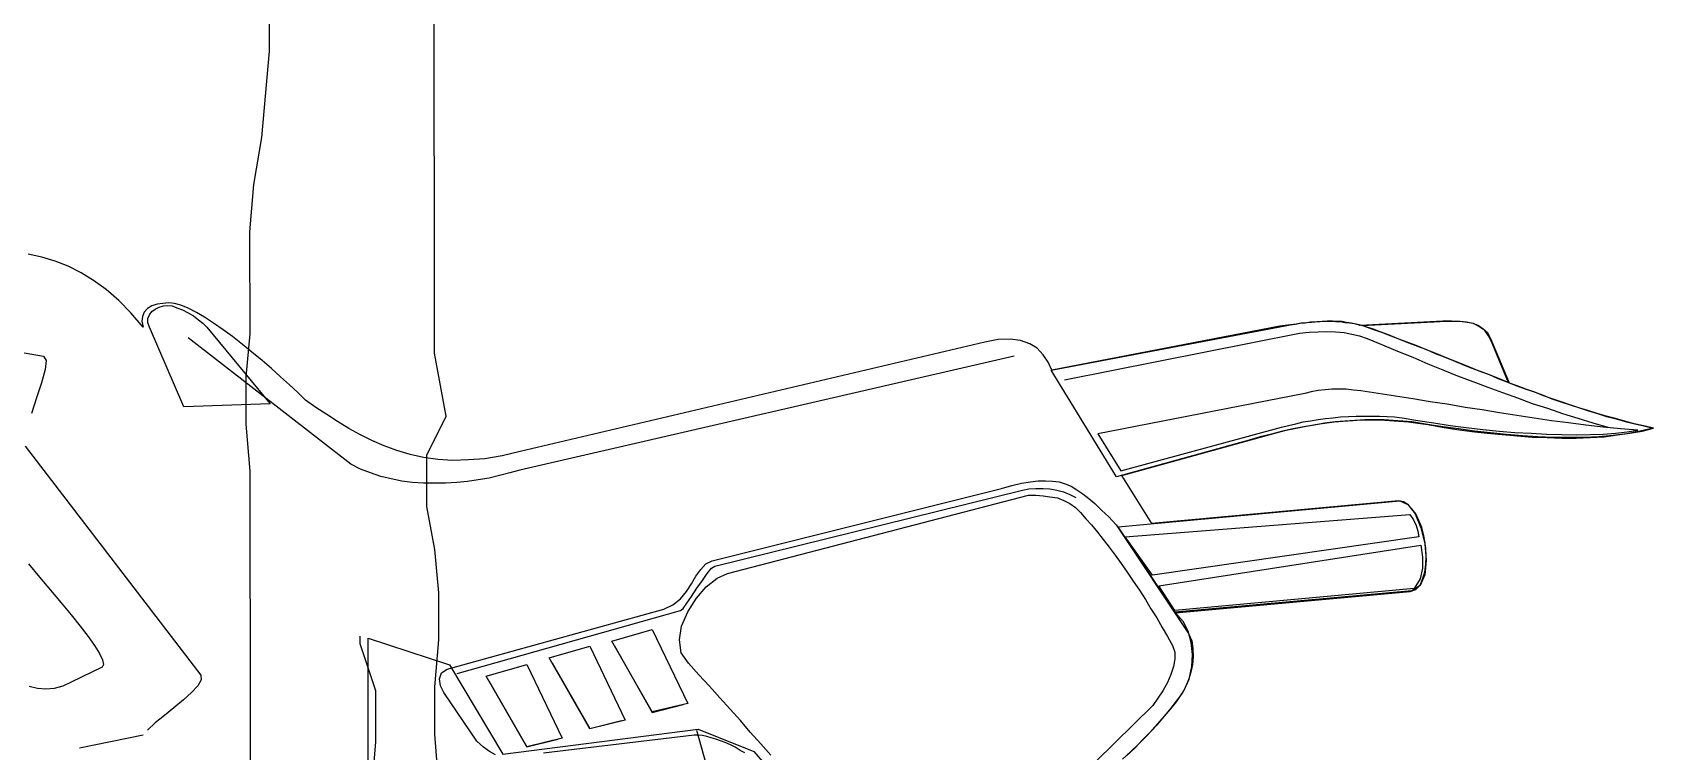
# Model space of a CAD drawing. Extents: x -109 to 1815, y -14679 to 345.
# Drawn here: x -105.607 to -104.587, y -38.217 to -37.764 of the extents above; entities that cross this region are included whole.
import ezdxf

# ---------------------------------------------------------------- set-up
doc = ezdxf.new("R2010")
doc.units = 0
doc.header["$MEASUREMENT"] = 0
doc.layers.get('0').update_dxf_attribs({"linetype": 'CONTINUOUS'})
doc.layers.add('LINHA-TELHA-VISTA', color=1, linetype='CONTINUOUS')
doc.layers.add('MOBILIARIO', color=1, linetype='CONTINUOUS')

# ---------------------------------------------------------------- blocks, each defined once
blk = doc.blocks.new('arv-elev2')
for points in [[(52.8, 510.2), (50.3, 542.3), (50.2, 572), (52.7, 601.6), (52.7, 631.3), (50.2, 658.5), (45.2, 685.6), (45.2, 717.8), (57.5, 742.5), (50, 782), (49.6, 1278.7)], [(-54, 1004.3), (-53.9, 972.2), (-58.8, 917.8), (-63.7, 888.2), (-66.2, 858.5), (-66.1, 794.3), (-68.6, 767.1), (-68.5, 737.4), (-66, 707.8), (-65.7, 386.5), (-68.2, 359.3), (-85.3, -10.2)], [(-45.7, 129.5), (-45.9, 260.5), (-43.4, 290.2), (-33.6, 317.3), (-26.2, 344.5), (-16.3, 398.9), (-4, 423.6), (0.9, 453.3), (5.8, 480.5), (10.8, 510.1), (13.2, 537.3), (13.2, 569.5), (3.3, 599.1), (3.3, 604)]]:
    blk.add_lwpolyline(points)
blk = doc.blocks.new('AEMoto')
at = {"linetype": 'Continuous'}
for points in [[(11.4614, 3.7013), (11.4679, 3.7074), (11.474, 3.7138), (11.4801, 3.7199), (11.4859, 3.726), (11.491, 3.7321), (11.4961, 3.7379), (11.5005, 3.7434), (11.5063, 3.7522), (11.5103, 3.7613), (11.5124, 3.7712), (11.513, 3.7807), (11.512, 3.7902), (11.5097, 3.799), (11.5056, 3.8068), (11.4998, 3.8136), (11.6841, 3.8303), (11.6886, 3.832), (11.692, 3.8354), (11.694, 3.8401), (11.6957, 3.8455), (11.6964, 3.8516), (11.6967, 3.8581), (11.6964, 3.8642), (11.6957, 3.87), (11.6947, 3.8754), (11.6933, 3.8808), (11.6909, 3.8863), (11.6886, 3.8914), (11.6855, 3.8954), (11.6824, 3.8988), (11.679, 3.9009), (11.6753, 3.9016), (11.4811, 3.8839), (11.4574, 3.9216), (11.5789, 3.9552), (11.5867, 3.9572), (11.5945, 3.9589), (11.6023, 3.9603), (11.6098, 3.9616), (11.6169, 3.9627), (11.6244, 3.9637), (11.6315, 3.9644), (11.639, 3.965), (11.6461, 3.9654), (11.6532, 3.9654), (11.6604, 3.9654), (11.6679, 3.965), (11.6753, 3.9644), (11.6828, 3.9637), (11.6903, 3.9627), (11.6981, 3.9616), (11.7093, 3.9596), (11.7208, 3.9579), (11.7327, 3.9562), (11.7446, 3.9548), (11.7565, 3.9538), (11.7683, 3.9528), (11.7802, 3.9518), (11.7918, 3.9515), (11.8033, 3.9511), (11.8148, 3.9511), (11.8257, 3.9515), (11.8366, 3.9521), (11.8471, 3.9535), (11.8569, 3.9548), (11.8665, 3.9565), (11.8756, 3.9589), (11.8678, 3.9606), (11.8603, 3.9623), (11.8529, 3.9644), (11.8457, 3.9664), (11.8383, 3.9684), (11.8311, 3.9705), (11.824, 3.9728), (11.8169, 3.9749), (11.8097, 3.9773), (11.803, 3.9796), (11.7958, 3.982), (11.789, 3.9844), (11.7823, 3.9871), (11.7751, 3.9895), (11.7683, 3.9922), (11.7615, 3.9946), (11.7486, 4.0258), (11.7459, 4.0316), (11.7429, 4.0357), (11.7388, 4.0387), (11.7341, 4.0411), (11.729, 4.0421), (11.7232, 4.0428), (11.7167, 4.0431), (11.7099, 4.0431), (11.6448, 4.0397), (11.6414, 4.0407), (11.638, 4.0414), (11.6342, 4.0421), (11.6305, 4.0428), (11.6268, 4.0428), (11.623, 4.0431), (11.619, 4.0431), (11.6149, 4.0428), (11.6108, 4.0424), (11.6067, 4.0421), (11.6027, 4.0418), (11.5986, 4.0414), (11.5945, 4.0407), (11.5901, 4.0401), (11.586, 4.0397), (11.5816, 4.039), (11.4024, 4.0044), (11.3997, 4.0109), (11.3956, 4.0166), (11.3908, 4.0217), (11.3851, 4.0251), (11.3779, 4.0278), (11.3698, 4.0289), (11.3603, 4.0285), (11.3498, 4.0265), (10.9845, 3.9406), (10.9702, 3.9372), (10.9566, 3.9348), (10.9437, 3.9338), (10.9315, 3.9335), (10.9196, 3.9341), (10.9084, 3.9358), (10.8979, 3.9382), (10.8874, 3.9413), (10.8775, 3.945), (10.8677, 3.9491), (10.8585, 3.9538), (10.8497, 3.9586), (10.8409, 3.964), (10.8324, 3.9695), (10.8239, 3.9752), (10.8157, 3.981), (10.8096, 3.9868), (10.8032, 3.9929), (10.7961, 3.9993), (10.7889, 4.0058), (10.7815, 4.0122), (10.7736, 4.0187), (10.7662, 4.0248), (10.7584, 4.0309), (10.7509, 4.0363), (10.7434, 4.0414), (10.7363, 4.0462), (10.7299, 4.0499), (10.7234, 4.0533), (10.7176, 4.0557), (10.7126, 4.057), (10.7081, 4.0574), (10.7034, 4.057), (10.699, 4.0564), (10.6949, 4.055), (10.6915, 4.053), (10.6888, 4.0502), (10.6874, 4.0468), (10.6871, 4.0431), (10.6881, 4.0384), (10.6783, 4.0496), (10.6688, 4.0594), (10.6589, 4.0679), (10.6491, 4.075), (10.6392, 4.0811), (10.629, 4.0862), (10.6189, 4.0903), (10.6083, 4.0934), (10.5975, 4.0957)], [(10.72, 3.9756), (10.6929, 4.0384), (10.6918, 4.0418), (10.6918, 4.0452), (10.6929, 4.0479), (10.6949, 4.0506), (10.6976, 4.0526), (10.7007, 4.054), (10.7041, 4.055), (10.7075, 4.0553), (10.7109, 4.055), (10.7146, 4.0536), (10.719, 4.0519), (10.7234, 4.0496), (10.7275, 4.0472), (10.7316, 4.0441), (10.735, 4.0414), (10.738, 4.0384), (10.7879, 3.9779), (10.72, 3.9756)], [(11.402, 4.0044), (11.586, 4.0394), (11.5898, 4.0401), (11.5938, 4.0407), (11.5976, 4.0414), (11.6017, 4.0418), (11.6057, 4.0424), (11.6095, 4.0424), (11.6135, 4.0428), (11.6176, 4.0431), (11.6213, 4.0431), (11.6254, 4.0428), (11.6291, 4.0428), (11.6329, 4.0421), (11.6366, 4.0418), (11.6404, 4.0411), (11.6441, 4.0404), (11.6475, 4.0394), (11.6546, 4.0367), (11.6617, 4.0343), (11.6689, 4.0316), (11.6757, 4.0289), (11.6828, 4.0261), (11.6899, 4.0234), (11.697, 4.0207), (11.7038, 4.0177), (11.711, 4.0149), (11.7181, 4.0122), (11.7249, 4.0092), (11.732, 4.0064), (11.7391, 4.0037), (11.7463, 4.001), (11.7531, 3.998), (11.7602, 3.9953), (11.7673, 3.9925), (11.7745, 3.9898), (11.7816, 3.9874), (11.7887, 3.9847), (11.7955, 3.982), (11.8026, 3.9796), (11.8101, 3.9773), (11.8172, 3.9749), (11.8244, 3.9725), (11.8315, 3.9705), (11.8386, 3.9681), (11.8461, 3.9661), (11.8532, 3.964), (11.8607, 3.9623), (11.8678, 3.9606), (11.8753, 3.9589), (11.8651, 3.9565), (11.8546, 3.9545), (11.8437, 3.9532), (11.8325, 3.9521), (11.821, 3.9515), (11.8091, 3.9515), (11.7969, 3.9515), (11.7846, 3.9521), (11.7724, 3.9528), (11.7598, 3.9538), (11.7473, 3.9552), (11.7347, 3.9565), (11.7222, 3.9582), (11.7099, 3.9599), (11.6977, 3.9616), (11.6855, 3.9637), (11.6784, 3.9644), (11.6709, 3.965), (11.6638, 3.9654), (11.6563, 3.9654), (11.6485, 3.9654), (11.6407, 3.965), (11.6329, 3.9644), (11.6251, 3.9637), (11.6169, 3.9627), (11.6088, 3.9613), (11.6006, 3.9599), (11.5921, 3.9582), (11.5837, 3.9565), (11.5752, 3.9542), (11.5663, 3.9521), (11.5575, 3.9494), (11.4533, 3.9206), (11.402, 4.0044)], [(11.6461, 4.0397), (11.713, 4.0431), (11.7184, 4.0431), (11.7235, 4.0431), (11.7286, 4.0424), (11.7334, 4.0414), (11.7378, 4.0397), (11.7415, 4.037), (11.7449, 4.034), (11.7473, 4.0295), (11.7619, 3.9946), (11.7544, 3.9976), (11.7466, 4.0007), (11.7385, 4.0037), (11.7303, 4.0071), (11.7218, 4.0105), (11.7133, 4.0139), (11.7052, 4.0173), (11.697, 4.0204), (11.6889, 4.0238), (11.6811, 4.0268), (11.674, 4.0295), (11.6672, 4.0323), (11.6607, 4.0346), (11.6553, 4.0367), (11.6502, 4.0384), (11.6461, 4.0397)], [(11.3728, 4.0156), (10.9841, 3.9257), (10.9763, 3.9236), (10.9682, 3.9216), (10.96, 3.9195), (10.9515, 3.9182), (10.943, 3.9168), (10.9346, 3.9161), (10.9257, 3.9155), (10.9172, 3.9155), (10.9084, 3.9155), (10.8999, 3.9161), (10.8914, 3.9172), (10.883, 3.9189), (10.8748, 3.9209), (10.8667, 3.9236), (10.8589, 3.9267), (10.8514, 3.9304), (10.7234, 4.0299)], [(11.4125, 3.9969), (11.5972, 4.0336), (11.6047, 4.0343), (11.6118, 4.0346), (11.6186, 4.035), (11.6254, 4.0346), (11.6322, 4.034), (11.6383, 4.0329), (11.6444, 4.0316), (11.6505, 4.0295), (11.6624, 4.0244), (11.6743, 4.0194), (11.6862, 4.0146), (11.6981, 4.0095), (11.7099, 4.0047), (11.7215, 4), (11.7334, 3.9956), (11.7452, 3.9912), (11.7568, 3.9868), (11.7687, 3.9827), (11.7802, 3.9783), (11.7921, 3.9745), (11.804, 3.9705), (11.8159, 3.9667), (11.8277, 3.963), (11.8396, 3.9596)], [(10.553, 4.0251), (10.6097, 4.0156), (10.6117, 4.0122), (10.611, 4.0051), (10.608, 3.9946), (10.6043, 3.9827), (10.6002, 3.9705)], [(10.5954, 3.9447), (10.7333, 3.7644), (10.7336, 3.7607), (10.7309, 3.7562), (10.7261, 3.7508), (10.7197, 3.7451), (10.7122, 3.7389), (10.7047, 3.7328), (10.6976, 3.7271), (10.6915, 3.7213)], [(11.4567, 3.9253), (11.583, 3.9596), (11.5884, 3.961), (11.5942, 3.9623), (11.6, 3.9637), (11.6057, 3.9647), (11.6118, 3.9657), (11.6176, 3.9664), (11.6237, 3.9671), (11.6295, 3.9678), (11.6356, 3.9681), (11.6417, 3.9684), (11.6478, 3.9684), (11.6539, 3.9684), (11.66, 3.9684), (11.6662, 3.9681), (11.6719, 3.9678), (11.678, 3.9671), (11.6903, 3.965), (11.7028, 3.963), (11.7157, 3.961), (11.7283, 3.9593), (11.7412, 3.9579), (11.7541, 3.9565), (11.7666, 3.9555), (11.7792, 3.9548), (11.7914, 3.9542), (11.8033, 3.9538), (11.8148, 3.9535), (11.8257, 3.9538), (11.8359, 3.9542), (11.8457, 3.9548), (11.8549, 3.9559), (11.8631, 3.9572), (11.8495, 3.9582), (11.8359, 3.9596), (11.8223, 3.9613), (11.8087, 3.963), (11.7952, 3.9647), (11.7816, 3.9667), (11.768, 3.9688), (11.7544, 3.9708), (11.7408, 3.9732), (11.7273, 3.9752), (11.7133, 3.9776), (11.6998, 3.9796), (11.6862, 3.982), (11.6726, 3.984), (11.659, 3.9861), (11.6454, 3.9881), (11.6397, 3.9888), (11.6339, 3.9895), (11.6281, 3.9895), (11.6227, 3.9895), (11.6173, 3.9891), (11.6118, 3.9885), (11.6064, 3.9874), (11.6013, 3.9861), (11.4387, 3.9545), (11.4567, 3.9253)], [(10.9271, 3.7692), (11.0975, 3.8163), (11.1046, 3.8197), (11.1104, 3.8245), (11.1152, 3.8303), (11.1192, 3.8364), (11.1226, 3.8425), (11.1264, 3.8476), (11.1304, 3.852), (11.1355, 3.8544), (11.363, 3.9114), (11.3711, 3.9138), (11.3786, 3.9155), (11.3857, 3.9165), (11.3918, 3.9175), (11.3976, 3.9175), (11.403, 3.9172), (11.4081, 3.9165), (11.4129, 3.9151), (11.4177, 3.9131), (11.4221, 3.9104), (11.4268, 3.9073), (11.4316, 3.9036), (11.4363, 3.8995), (11.4414, 3.8944), (11.4472, 3.889), (11.453, 3.8829), (11.51, 3.7973), (11.5124, 3.7916), (11.5134, 3.7855), (11.5137, 3.779), (11.513, 3.7729), (11.5117, 3.7668), (11.51, 3.7607), (11.5076, 3.7552), (11.5052, 3.7505), (11.5001, 3.744), (11.495, 3.7372), (11.4893, 3.7305), (11.4835, 3.7237), (11.4774, 3.7169), (11.4709, 3.7104), (11.4645, 3.7043), (11.458, 3.6985)], [(11.161, 3.7033), (11.1573, 3.7053), (11.1535, 3.7077), (11.1498, 3.7097), (11.1457, 3.7114), (11.142, 3.7128), (11.1382, 3.7142), (11.1345, 3.7152), (11.1311, 3.7162), (11.1277, 3.7169), (11.1243, 3.7172), (11.1213, 3.7172), (11.0028, 3.703)], [(10.9651, 3.7019), (10.9604, 3.7043), (10.9556, 3.7077), (10.9505, 3.7125), (10.9244, 3.7508), (10.9217, 3.7562), (10.921, 3.7617), (10.9227, 3.7664), (10.9271, 3.7692)], [(10.5978, 3.852), (10.6066, 3.8415), (10.6151, 3.8313), (10.6236, 3.8214), (10.6314, 3.8119), (10.6385, 3.8031), (10.6447, 3.795), (10.6497, 3.7878), (10.6538, 3.7814), (10.6562, 3.7766), (10.6569, 3.7729), (10.6559, 3.7709), (10.6314, 3.759), (10.625, 3.7559), (10.6182, 3.7539), (10.6114, 3.7535), (10.6049, 3.7539), (10.5985, 3.7556)], [(10.9349, 3.7658), (11.1104, 3.8153), (11.1125, 3.817), (11.1155, 3.8211), (11.1192, 3.8265), (11.1233, 3.833), (11.1277, 3.8391), (11.1315, 3.8445), (11.1349, 3.8486), (11.1376, 3.8503), (11.3793, 3.91), (11.3844, 3.9111), (11.3898, 3.9114), (11.3956, 3.9114), (11.401, 3.9111), (11.4064, 3.91), (11.4115, 3.9087), (11.4166, 3.9066), (11.4214, 3.9043)], [(11.1814, 3.7016), (11.1736, 3.7104), (11.1654, 3.7196), (11.1576, 3.7288), (11.1495, 3.7376), (11.1413, 3.7467), (11.1332, 3.7559), (11.125, 3.7647), (11.1169, 3.7739), (11.1111, 3.782), (11.1097, 3.7922), (11.1114, 3.8031), (11.1162, 3.8143), (11.123, 3.8252), (11.1308, 3.834), (11.1393, 3.8408), (11.1474, 3.8445), (11.384, 3.906), (11.3898, 3.906), (11.3956, 3.9056), (11.401, 3.9049), (11.4068, 3.9039), (11.4119, 3.9019), (11.4166, 3.8995), (11.421, 3.8965), (11.4251, 3.8924), (11.4292, 3.8876), (11.4336, 3.8829), (11.4384, 3.8771), (11.4428, 3.8713), (11.4475, 3.8652), (11.4523, 3.8588), (11.457, 3.8523), (11.4618, 3.8455), (11.4665, 3.8384), (11.4713, 3.8313), (11.476, 3.8241), (11.4804, 3.8167), (11.4849, 3.8096), (11.4893, 3.8021), (11.4934, 3.795), (11.4974, 3.7878), (11.4991, 3.7827), (11.4991, 3.7773), (11.4981, 3.7712), (11.4961, 3.7651), (11.4934, 3.7586), (11.4896, 3.7522), (11.4859, 3.7464), (11.4818, 3.7406), (11.4367, 3.6962)], [(11.4546, 3.8812), (11.676, 3.9016), (11.6824, 3.8988), (11.6882, 3.8914), (11.6926, 3.8805), (11.6957, 3.8679), (11.6967, 3.855), (11.6957, 3.8435), (11.692, 3.835), (11.6855, 3.8309), (11.4995, 3.814), (11.4546, 3.8812)], [(11.4601, 3.8734), (11.6838, 3.891), (11.6869, 3.8866), (11.6889, 3.8822), (11.6903, 3.8778), (11.6909, 3.8734), (11.4815, 3.8432), (11.4601, 3.8734)], [(11.4866, 3.8347), (11.6926, 3.8669), (11.694, 3.8574), (11.694, 3.8486), (11.692, 3.8404), (11.6872, 3.8326), (11.4991, 3.8153), (11.4866, 3.8347)], [(11.0883, 3.7355), (11.0564, 3.7912), (11.0883, 3.8004), (11.1162, 3.7423), (11.0883, 3.7355)], [(10.865, 3.6782), (10.865, 3.7936), (10.9288, 3.7725), (10.9709, 3.7023), (11.1243, 3.722), (11.1681, 3.7043), (11.2058, 3.6609)], [(11.0391, 3.7223), (11.0072, 3.778), (11.0391, 3.7872), (11.067, 3.7291), (11.0391, 3.7223)], [(11.0585, 3.7875), (11.0883, 3.7352), (11.1125, 3.7413)], [(10.9896, 3.708), (10.9576, 3.7637), (10.9896, 3.7729), (11.0174, 3.7148), (10.9896, 3.708)], [(11.0096, 3.7742), (11.0391, 3.7226), (11.0642, 3.7288)], [(10.9597, 3.76), (10.9896, 3.708), (11.014, 3.7142)], [(11.1943, 3.4673), (11.1233, 3.721)], [(10.6379, 3.7074), (10.6881, 3.7176)]]:
    blk.add_lwpolyline(points, dxfattribs=at)

msp = doc.modelspace()

# ---------------------------------------------------------------- block references
at = {"layer": 'LINHA-TELHA-VISTA', "xscale": 0.001, "yscale": 0.001, "zscale": 0.001}
msp.add_blockref('arv-elev2', (-105.4038, -38.7478), dxfattribs=at)
at = {"layer": 'MOBILIARIO', "xscale": 0.8, "yscale": 0.8, "zscale": 0.8}
msp.add_blockref('AEMoto', (-114.0874, -41.18), dxfattribs=at)

doc.saveas('drawing.dxf')
